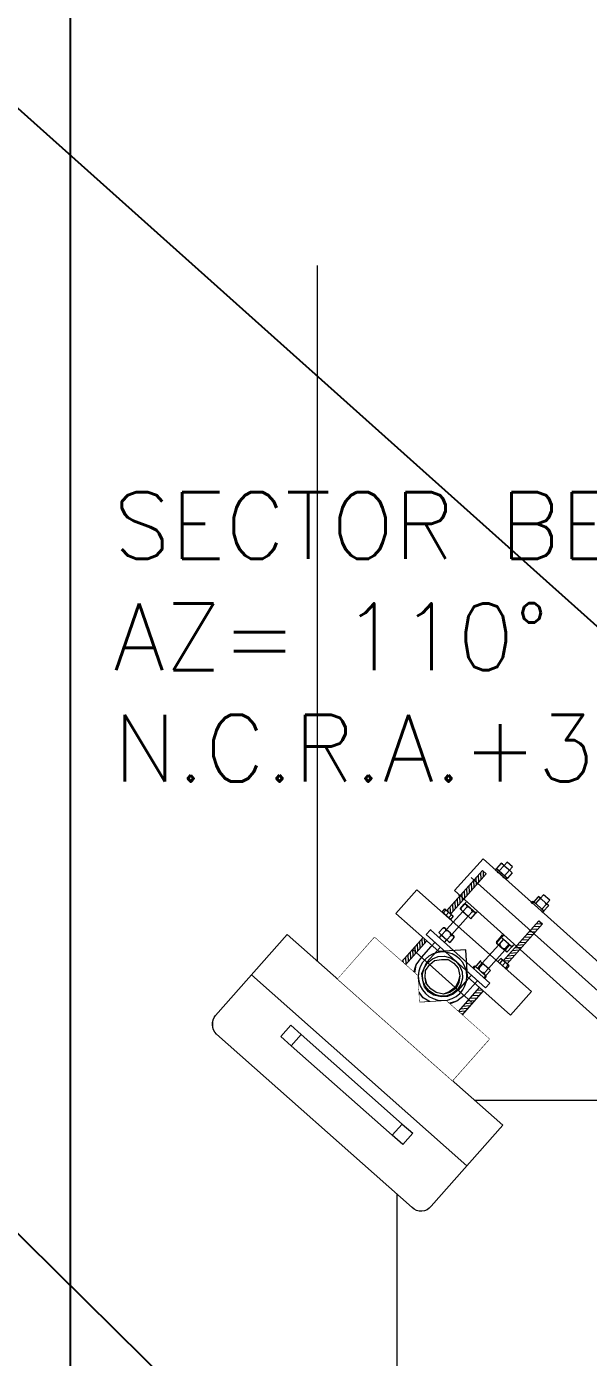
# Model space of a CAD drawing. Header units: millimetres. Extents: x 37 to 259, y 69 to 300.
# Drawn here: x 113.703 to 114.544, y 97.692 to 99.684 of the extents above; entities that cross this region are included whole.
import ezdxf
from ezdxf import colors
from ezdxf.entities.mleader import LeaderData, LeaderLine
from ezdxf.math import Vec2, Vec3

# ---------------------------------------------------------------- set-up
doc = ezdxf.new("R2010")
doc.units = ezdxf.units.MM
doc.set_wipeout_variables(frame=1)
doc.linetypes.add('DASHED2', pattern=[0.375, 0.25, -0.125])
doc.layers.get('0').update_dxf_attribs({"lineweight": 0})
doc.layers.get('Defpoints').update_dxf_attribs({"lineweight": 0})
for name, color, linetype, lineweight in [('8', 8, 'Continuous', 0), ('9', 96, 'Continuous', 0), ('FIBRA OPTICA AT&T', 5, 'Continuous', 0), ('titulos', 5, 'Continuous', 0)]:
    doc.layers.add(name, color=color, linetype=linetype, lineweight=lineweight)
doc.layers.add('AT&T_PROYECTO F.O', color=5, linetype='Continuous')
doc.styles.add('TEXTOS', font='romans.shx')
doc.dimstyles.new('Cota m', dxfattribs={"dimtxt": 0.2, "dimasz": 0.2, "dimexe": 0.1, "dimexo": 0.1, "dimgap": 0.1, "dimtad": 0, "dimzin": 0, "dimdsep": 46, "dimtxsty": 'TEXTOS', "dimcen": 0.2, "dimclrd": 256, "dimclre": 256, "dimclrt": 256, "dimazin": 0, "dimtfac": 1, "dimtix": 1, "dimtofl": 0, "dimtmove": 0, "dimatfit": 3, "dimfxl": 1, "dimtolj": 1, "dimtzin": 0, "dimlwd": -1, "dimlwe": -1, "dimarcsym": 0})
pattern_1 = [(135, (32.1043925, -60.0973595), (-0.00265165043, -0.00265165043), [])]
pattern_2 = [(45, (-32.1043925, -60.0973595), (0.00265165043, -0.00265165043), [])]

# ---------------------------------------------------------------- blocks, each defined once
blk = doc.blocks.new('A$Ca43bcb66')
blk.add_line((0, 4), (0, 4.5))
blk.add_lwpolyline([(0, 4.5), (1.5, 4.5), (1.5, 0), (0, 0), (0, 4.5)])
blk = doc.blocks.new('*D69')
at = {"layer": '8', "ltscale": 0.1, "transparency": 16777216}
for p, q in [((114.1882, 98.0766), (114.3073, 98.0766)), ((114.2573, 98.0266), (114.2573, 97.0715)), ((114.2573, 95.6414), (114.2573, 96.5965)), ((114.1915, 95.5914), (114.3073, 95.5914))]:
    blk.add_line(p, q, dxfattribs=at)
for points in [[(114.249, 98.0266), (114.2657, 98.0266), (114.2573, 98.0766)], [(114.249, 95.6414), (114.2657, 95.6414), (114.2573, 95.5914)]]:
    blk.add_solid(points, dxfattribs=at)
at = {"layer": 'Defpoints', "color": 0, "ltscale": 0.1, "transparency": 16777216}
for p in [(114.1382, 98.0766), (114.1415, 95.5914), (114.2573, 95.5914)]:
    blk.add_point(p, dxfattribs=at)
at = {"layer": '8', "ltscale": 0.1, "transparency": 16777216, "insert": (114.2573, 96.834), "char_height": 0.125, "attachment_point": 5, "rotation": 90, "style": 'TEXTOS'}
blk.add_mtext('\\A1;2.49', dxfattribs=at)
blk = doc.blocks.new('Antena RF')
at = {"layer": '8', "ltscale": 0.05}
h = blk.add_hatch(dxfattribs=at)
h.set_pattern_fill('ANSI31', color=256, scale=0.03, angle=90, style=0)
h.set_pattern_definition(pattern_1)
h.paths.add_polyline_path([(-0.0602, 0.0779), (-0.0528, 0.0779), (-0.0528, 0.1578), (-0.0602, 0.1578)])
h = blk.add_hatch(dxfattribs=at)
h.set_pattern_fill('ANSI31', color=256, scale=0.03, angle=90, style=0)
h.set_pattern_definition(pattern_2)
h.paths.add_polyline_path([(0.0602, 0.0779), (0.0528, 0.0779), (0.0528, 0.1578), (0.0602, 0.1578)])
h = blk.add_hatch(dxfattribs=at)
h.set_pattern_fill('ANSI31', color=256, scale=0.03, angle=90, style=0)
h.set_pattern_definition(pattern_1)
h.paths.add_polyline_path([(-0.0528, 0.024), (-0.0602, 0.024), (-0.0602, -0.024), (-0.0528, -0.024)])
h = blk.add_hatch(dxfattribs=at)
h.set_pattern_fill('ANSI31', color=256, scale=0.03, angle=90, style=0)
h.set_pattern_definition(pattern_2)
h.paths.add_polyline_path([(0.0528, 0.024), (0.0602, 0.024), (0.0602, -0.024), (0.0528, -0.024)])
for points in [[(-0.0528, 0.0779), (-0.0528, 0.1578), (-0.0602, 0.1578), (-0.0602, 0.0779)], [(0.0528, 0.0779), (0.0528, 0.1578), (0.0602, 0.1578), (0.0602, 0.0779)], [(-0.0602, 0.024), (-0.0602, -0.024), (-0.0528, -0.024), (-0.0528, 0.024)], [(0.0602, 0.024), (0.0602, -0.024), (0.0528, -0.024), (0.0528, 0.024)]]:
    blk.add_lwpolyline(points)
for p, q in [((-0.062, 0.0779), (-0.062, 0.0713)), ((-0.0565, 0.0713), (-0.0565, 0.0779)), ((-0.0565, 0.0713), (-0.0565, 0.0779)), ((-0.051, 0.0779), (-0.051, 0.0713)), ((0.051, 0.0779), (0.051, 0.0713)), ((0.0565, 0.0713), (0.0565, 0.0779)), ((0.0565, 0.0713), (0.0565, 0.0779)), ((0.062, 0.0779), (0.062, 0.0713))]:
    blk.add_line(p, q, dxfattribs=at)
for points in [[(-0.0286, 0.024), (-0.1147, 0.024), (-0.1147, 0.0713), (0.1147, 0.0713), (0.1147, 0.024), (0.0286, 0.024)], [(-0.0286, 0.024), (0, 0.0526), (0.0286, 0.024)], [(-0.0286, -0.024), (0, -0.0526), (0.0286, -0.024)]]:
    blk.add_lwpolyline(points, dxfattribs=at)
for points in [[(-0.0643, 0.0713), (-0.0643, 0.0779), (-0.0476, 0.0779), (-0.0476, 0.0713)], [(0.0643, 0.0713), (0.0643, 0.0779), (0.0476, 0.0779), (0.0476, 0.0713)]]:
    blk.add_lwpolyline(points, close=True, dxfattribs=at)
blk.add_circle((0, 0), 0.0364, dxfattribs=at)
at = {"ltscale": 450}
blk.add_wipeout([(-0.2155, -0.1072), (0.2155, -0.1072), (0.2155, -0.2692), (0.2124, -0.279), (0.205, -0.2863), (0.1955, -0.2892), (-0.1955, -0.2892), (-0.2063, -0.2869), (-0.2136, -0.2793), (-0.2155, -0.2691)], dxfattribs=at)
blk.add_line((-0.2155, -0.1882), (0.2155, -0.1882), dxfattribs=at)
blk.add_lwpolyline([(-0.1955, -0.2892), (0.1955, -0.2892, 0.379386), (0.2155, -0.2692), (0.2155, -0.1072), (-0.2155, -0.1072), (-0.2155, -0.2691, 0.470848)], format="xyb", close=True, dxfattribs=at)
for points in [[(-0.1015, -0.2057), (-0.1225, -0.2057), (-0.1225, -0.2282), (-0.1015, -0.2282)], [(-0.1015, -0.2057), (0.1004, -0.2057), (0.1004, -0.2282), (-0.1015, -0.2282)], [(0.1004, -0.2057), (0.1214, -0.2057), (0.1214, -0.2282), (0.1004, -0.2282)]]:
    blk.add_lwpolyline(points, close=True, dxfattribs=at)
at = {"layer": '8', "ltscale": 0.05}
blk.add_lwpolyline([(0.0286, -0.024), (0.1147, -0.024), (0.1147, -0.1072), (-0.1147, -0.1072), (-0.1147, -0.024), (-0.0286, -0.024)], dxfattribs=at)
blk.add_wipeout([(-0.1147, -0.1072), (-0.1147, -0.024), (-0.0286, -0.024), (0, -0.0526), (0.0286, -0.024), (0.1147, -0.024), (0.1147, -0.1072)])
blk = doc.blocks.new('A$C462F3C73')
at = {"linetype": 'Continuous'}
for points in [[(33.83, -57), (33.83, -56.92), (34.08, -56.92), (34.08, -57)], [(33.83, -56.92), (33.83, -57)], [(35.08, -56.92), (33.83, -56.92)], [(34.08, -57), (34.08, -57.58), (33.83, -57.58), (33.83, -57.58)], [(33.83, -57), (33.83, -57.58)], [(34.08, -56.5), (34.08, -56.92)], [(34.08, -56.5), (34.83, -56.5)], [(34.08, -57), (34.25, -56.92), (34.67, -56.92), (34.83, -57)], [(34.83, -56.5), (34.83, -56.5)], [(34.83, -56.5), (34.83, -56.92)], [(34.83, -56.5), (34.83, -56.92)], [(35.08, -57), (35.08, -57.58), (34.83, -57.58), (34.83, -56.92), (35.08, -56.92), (35.08, -57)], [(35.08, -56.92), (35.08, -57)], [(35.08, -56.92), (35.08, -56.92), (35.08, -57), (35.08, -56.92)], [(35.08, -56.92), (35.08, -56.92)], [(35.08, -57), (35.08, -57.58), (35.08, -57.58)], [(38.67, -56.92), (38.67, -57.58), (38.58, -57.58), (38.5, -57.58), (38.5, -57.58), (38.42, -57.58), (38.33, -57.58)], [(38.33, -56.92), (38.42, -56.92), (38.58, -56.92), (38.67, -56.92)], [(38.33, -56.92), (38.33, -57.58)], [(38.42, -56.92), (38.33, -56.92)], [(38.42, -56.92), (38.33, -56.92)], [(38.67, -56.92), (38.67, -57.58), (38.58, -57.58), (38.5, -57.58), (38.5, -57.58), (38.42, -57.58), (38.33, -57.58)], [(38.33, -56.92), (38.33, -56.92), (38.42, -56.92), (38.58, -56.92), (38.58, -56.92), (38.67, -56.92)], [(38.33, -56.92), (38.33, -57.58)], [(39.58, -56.92), (38.42, -56.92)], [(39.58, -56.92), (38.42, -56.92)], [(38.67, -56.92), (38.67, -56.5), (39.33, -56.5)], [(38.67, -56.92), (38.67, -56.5)], [(38.67, -56.5), (39.33, -56.5)], [(38.67, -56.92), (38.75, -56.92), (38.83, -56.92), (39.17, -56.92), (39.25, -56.92), (39.33, -56.92)], [(38.67, -56.92), (38.75, -56.92), (38.83, -56.92), (39.17, -56.92), (39.25, -56.92), (39.33, -56.92)], [(39.33, -56.92), (39.33, -56.5)], [(39.33, -56.5), (39.33, -56.5)], [(39.33, -56.92), (39.33, -56.5)], [(39.33, -56.92), (39.33, -56.5)], [(39.33, -56.92), (39.33, -56.5)], [(39.67, -56.92), (39.67, -57.58), (39.58, -57.58), (39.58, -57.58), (39.5, -57.58), (39.42, -57.58), (39.33, -57.58), (39.33, -56.92), (39.42, -56.92), (39.58, -56.92), (39.58, -56.92), (39.67, -56.92)], [(39.33, -57.58), (39.33, -56.92), (39.33, -56.92), (39.42, -56.92), (39.58, -56.92), (39.58, -56.92), (39.67, -56.92)], [(39.67, -56.92), (39.67, -57.58), (39.58, -57.58), (39.58, -57.58), (39.42, -57.58), (39.42, -57.58), (39.33, -57.58)], [(39.58, -56.92), (39.58, -56.83)], [(39.67, -56.92), (39.67, -57.58), (39.58, -57.58)], [(39.58, -56.92), (39.67, -56.92), (39.58, -56.92)], [(39.58, -56.92), (39.67, -56.92)], [(39.58, -56.92), (39.67, -56.92)], [(39.67, -56.92), (39.67, -57.58), (39.58, -57.58)], [(39.58, -56.92), (39.67, -56.92), (39.58, -56.92)], [(39.58, -56.92), (39.58, -56.92)], [(41.17, -57.75), (22.92, -57.75)], [(33.83, -57.58), (33.83, -57.83)], [(35.08, -57.83), (35.08, -57.58), (33.83, -57.58)], [(34.83, -57.58), (34.67, -57.58), (34.25, -57.58), (34.08, -57.58)], [(35.08, -57.58), (35.08, -57.58)], [(35.08, -57.58), (35.08, -57.58)], [(35.17, -57.83), (35.17, -57.58), (35.08, -57.58)], [(38.42, -57.58), (38.33, -57.58)], [(38.33, -57.58), (38.33, -57.75)], [(39.67, -57.75), (39.67, -57.58), (38.33, -57.58)], [(38.42, -57.58), (38.33, -57.58)], [(38.33, -57.58), (38.33, -57.75)], [(39.67, -57.75), (39.67, -57.58), (38.33, -57.58)], [(38.33, -57.75), (39.67, -57.75)], [(38.33, -57.75), (39.67, -57.75)], [(39.33, -57.58), (39.17, -57.58), (39.08, -57.58), (38.92, -57.58), (38.83, -57.58), (38.67, -57.58)], [(39.33, -57.58), (39.17, -57.58), (39.08, -57.58), (38.92, -57.58), (38.83, -57.58), (38.67, -57.58)], [(38.67, -57.83), (38.67, -57.75)], [(38.67, -57.83), (38.67, -57.75)], [(39.33, -57.83), (39.33, -57.75)], [(39.33, -57.83), (39.33, -57.75)], [(39.33, -57.83), (39.33, -57.75)], [(39.33, -57.83), (39.33, -57.75)], [(39.58, -57.58), (39.67, -57.58)], [(39.58, -57.58), (39.67, -57.58)], [(39.58, -57.58), (39.67, -57.58)], [(39.58, -57.58), (39.67, -57.58)], [(39.67, -57.75), (39.67, -57.58)], [(39.67, -57.75), (39.67, -57.58)], [(39.67, -57.75), (39.67, -57.75)], [(41.17, -57.75), (41.17, -61.67)], [(40.83, -59.75), (-41.92, -59.67)], [(22.92, -61.67), (41.17, -61.67)], [(33.83, -61.75), (33.83, -62), (35.17, -62)], [(33.83, -61.75), (33.83, -62), (35.08, -62)], [(33.83, -62.58), (33.83, -62), (34.17, -62), (34.17, -62.58), (34.08, -62.58), (34, -62.67), (33.92, -62.67), (33.83, -62.58), (33.83, -62.58)], [(33.92, -62), (33.83, -62)], [(33.83, -62.58), (33.83, -62), (34.08, -62), (34.08, -62.58), (34, -62.67), (33.83, -62.67), (33.83, -62.58), (33.83, -62.58)], [(33.83, -62), (33.83, -62)], [(34.08, -62), (34.83, -62)], [(34.17, -62), (34.83, -62)], [(34.83, -62.58), (34.83, -62), (35.08, -62)], [(34.83, -62.58), (34.83, -62), (35.08, -62)], [(35.17, -61.75), (35.17, -62), (35.08, -62)], [(35.08, -62), (35.08, -61.75)], [(35.08, -62), (35.17, -62)], [(35.17, -62), (35.17, -62.58), (35.08, -62.67)], [(35.08, -62), (35.17, -62)], [(35.08, -62.58), (35.08, -62)], [(35.08, -62), (35.08, -62)], [(35.08, -62), (35.08, -62)], [(35.08, -62), (35.08, -62.58), (35.08, -62.67)], [(35.08, -62), (35.08, -62)], [(35.08, -62.58), (35.08, -62)], [(35.08, -62), (35.08, -62)], [(35.17, -61.75), (35.17, -62)], [(35.17, -62), (35.17, -61.75)], [(38.33, -61.75), (38.33, -61.92), (39.67, -61.92)], [(38.33, -61.75), (38.33, -61.92), (39.67, -61.92)], [(38.33, -62.58), (38.33, -62), (38.42, -61.92), (38.58, -61.92), (38.67, -62), (38.67, -62.58), (38.33, -62.58)], [(38.42, -61.92), (38.33, -62)], [(38.33, -62.58), (38.33, -62), (38.33, -62), (38.42, -61.92), (38.58, -61.92), (38.58, -62), (38.67, -62), (38.67, -62.58), (38.33, -62.58)], [(38.42, -61.92), (38.33, -62)], [(38.67, -62), (38.75, -62), (38.83, -61.92), (39.17, -61.92), (39.25, -62), (39.33, -62)], [(38.67, -62), (38.75, -62), (38.83, -61.92), (39.17, -61.92), (39.25, -62), (39.33, -62)], [(39.33, -62.58), (39.33, -62), (39.42, -61.92), (39.58, -61.92), (39.58, -62), (39.67, -62)], [(39.33, -62.58), (39.33, -62), (39.33, -62), (39.42, -61.92), (39.58, -61.92), (39.58, -62), (39.67, -62)], [(39.58, -61.92), (39.67, -62)], [(39.58, -61.92), (39.67, -62)], [(39.58, -61.92), (39.67, -62)], [(39.58, -61.92), (39.67, -62)], [(39.58, -61.92), (39.67, -62)], [(39.58, -61.92), (39.67, -62)], [(39.67, -62), (39.67, -62.58), (39.58, -62.58)], [(39.67, -62), (39.67, -62.58), (39.58, -62.58)], [(39.67, -61.75), (39.67, -61.92)], [(39.67, -61.92), (39.67, -61.75)], [(39.67, -61.75), (39.67, -61.92)], [(39.67, -62.58), (39.67, -62)], [(39.67, -62.58), (39.67, -62)], [(40.58, -61.75), (40.58, -61.67)], [(33.92, -62.67), (33.83, -62.58)], [(33.83, -62.67), (33.83, -62.58)], [(33.83, -62.67), (35.08, -62.67)], [(33.92, -62.67), (35.08, -62.67)], [(34.83, -62.58), (34.67, -62.58), (34.67, -62.67), (34.25, -62.67), (34.25, -62.58), (34.08, -62.58)], [(34.08, -62.67), (34.08, -64.92)], [(34.08, -62.67), (34.08, -64.92)], [(34.83, -62.58), (34.67, -62.58), (34.67, -62.67), (34.33, -62.67), (34.25, -62.58), (34.17, -62.58)], [(35.08, -62.58), (35.08, -62.67), (34.83, -62.67), (34.83, -62.58), (34.83, -62.58)], [(35.08, -62.58), (35.08, -62.67), (34.83, -62.67), (34.83, -62.58)], [(34.83, -62.67), (34.83, -64.92)], [(34.83, -62.67), (34.83, -64.92)], [(34.83, -62.67), (34.83, -64.92)], [(34.83, -62.67), (34.83, -64.92)], [(35.17, -62.58), (35.08, -62.58), (35.08, -62.67)], [(35.08, -62.67), (35.08, -62.58)], [(35.08, -62.67), (35.08, -62.58)], [(35.08, -62.58), (35.08, -62.67)], [(35.08, -62.67), (35.08, -62.58)], [(35.08, -62.67), (35.08, -62.58)], [(38.42, -62.58), (38.33, -62.58)], [(38.42, -62.58), (38.33, -62.58)], [(38.42, -62.58), (39.58, -62.58)], [(38.42, -62.58), (39.58, -62.58)], [(39.33, -62.58), (38.67, -62.58)], [(38.67, -64.83), (38.67, -62.58)], [(38.67, -64.83), (38.67, -62.58)], [(39.33, -62.58), (38.67, -62.58)], [(39.33, -64.83), (39.33, -62.58)], [(39.67, -62.58), (39.33, -62.58)], [(39.33, -64.83), (39.33, -62.58)], [(39.33, -64.83), (39.33, -62.58)], [(39.33, -64.83), (39.33, -62.58)], [(39.67, -62.58), (39.33, -62.58)], [(39.58, -62.58), (39.58, -62.5)], [(39.67, -62.58), (39.58, -62.58)], [(39.58, -62.58), (39.67, -62.58)], [(39.67, -62.58), (39.58, -62.58)], [(39.58, -62.58), (39.58, -62.58)], [(39.58, -62.58), (39.67, -62.58)], [(40.42, -66.42), (40.42, -65.83), (33.08, -65.83), (33.08, -66.42), (40.42, -66.42)], [(40.42, -66.42), (40.42, -65.83), (33.08, -65.83), (33.08, -66.42), (40.42, -66.42)], [(33.75, -65.58), (33.75, -65.83)], [(35.08, -65.83), (35.08, -65.58), (33.75, -65.58)], [(34.08, -64.92), (34.08, -65.5), (34, -65.58), (33.83, -65.58), (33.83, -65.5), (33.83, -65.5)], [(33.83, -64.92), (34.08, -64.92)], [(33.83, -64.92), (33.83, -65.5)], [(33.83, -64.92), (33.83, -64.92)], [(35.08, -64.92), (33.83, -64.92)], [(34.08, -64.92), (34.08, -65.5), (34, -65.5), (34, -65.58), (33.83, -65.58), (33.83, -65.5)], [(33.83, -64.92), (34.08, -64.92)], [(33.83, -64.92), (33.83, -65.5)], [(33.83, -64.92), (33.83, -64.92)], [(35.08, -64.92), (33.83, -64.92)], [(33.83, -65.58), (33.83, -65.5)], [(33.83, -65.58), (33.83, -65.5)], [(33.83, -65.58), (33.83, -65.83)], [(35.08, -65.83), (35.08, -65.58), (33.83, -65.58)], [(34.08, -64.92), (34.83, -64.92)], [(34.08, -64.92), (34.75, -64.92)], [(34.83, -65.5), (34.67, -65.5), (34.67, -65.58), (34.25, -65.58), (34.25, -65.5), (34.08, -65.5)], [(34.75, -65.5), (34.67, -65.5), (34.67, -65.58), (34.25, -65.58), (34.25, -65.5), (34.08, -65.5)], [(35.08, -64.92), (35.08, -65.5), (35.08, -65.5), (35.08, -65.58), (34.83, -65.58), (34.83, -65.5), (34.75, -65.5), (34.75, -64.92), (35.08, -64.92)], [(35.08, -64.92), (35.08, -65.5), (35.08, -65.58), (34.83, -65.58), (34.83, -65.5), (34.83, -64.92), (35.08, -64.92)], [(35.08, -64.92), (35.08, -64.83)], [(35.08, -64.92), (35.08, -64.83)], [(35.08, -64.92), (35.08, -65.5), (35.08, -65.58)], [(35.08, -64.92), (35.08, -64.92), (35.08, -64.92)], [(35.08, -64.92), (35.08, -64.92)], [(35.08, -64.92), (35.08, -65.5), (35.08, -65.58)], [(35.08, -64.92), (35.08, -64.92), (35.08, -64.92)], [(35.08, -64.92), (35.08, -64.92)], [(35.08, -65.58), (35.08, -65.5)], [(35.08, -65.58), (35.08, -65.5)], [(35.08, -65.58), (35.08, -65.5)], [(35.08, -65.58), (35.08, -65.5)], [(35.17, -65.83), (35.17, -65.58), (35.08, -65.58)], [(35.08, -65.83), (35.08, -65.58)], [(38.33, -64.92), (38.33, -64.92), (38.42, -64.83), (38.58, -64.83), (38.58, -64.92), (38.67, -64.92)], [(38.42, -64.83), (38.33, -64.92)], [(38.33, -64.92), (38.33, -64.92), (38.42, -64.83), (38.5, -64.83), (38.58, -64.92), (38.67, -64.92)], [(38.42, -64.83), (38.33, -64.92)], [(38.67, -64.92), (38.67, -65.5), (38.33, -65.5)], [(38.33, -64.92), (38.33, -65.5)], [(38.67, -64.92), (38.67, -65.5), (38.33, -65.5)], [(38.33, -64.92), (38.33, -65.5)], [(38.42, -65.5), (38.33, -65.5)], [(38.42, -65.5), (38.33, -65.5)], [(39.58, -64.83), (38.42, -64.83)], [(39.58, -64.83), (38.42, -64.83)], [(39.58, -65.5), (38.42, -65.5)], [(39.58, -65.5), (38.42, -65.5)], [(38.67, -64.92), (38.75, -64.92), (38.83, -64.83), (39.17, -64.83), (39.25, -64.92), (39.33, -64.92)], [(38.67, -64.92), (38.75, -64.92), (38.83, -64.83), (39.17, -64.83), (39.25, -64.92), (39.33, -64.92)], [(39.33, -65.5), (38.67, -65.5)], [(38.67, -65.83), (38.67, -65.5)], [(38.67, -65.83), (38.67, -65.5)], [(39.33, -65.5), (38.67, -65.5)], [(39.67, -64.92), (39.67, -65.5), (39.33, -65.5), (39.33, -64.92), (39.33, -64.92), (39.42, -64.83), (39.58, -64.83), (39.58, -64.92), (39.67, -64.92)], [(39.67, -64.92), (39.67, -65.5), (39.33, -65.5), (39.33, -64.92), (39.33, -64.92), (39.42, -64.83), (39.58, -64.83), (39.58, -64.92), (39.67, -64.92)], [(39.33, -65.83), (39.33, -65.5)], [(39.33, -65.83), (39.33, -65.5)], [(39.33, -65.83), (39.33, -65.5)], [(39.33, -65.83), (39.33, -65.5)], [(39.58, -64.83), (39.67, -64.92), (39.58, -64.83)], [(39.58, -64.83), (39.58, -64.83)], [(39.58, -64.83), (39.67, -64.92)], [(39.58, -64.83), (39.58, -64.92), (39.67, -64.92), (39.58, -64.83)], [(39.58, -64.83), (39.58, -64.83)], [(39.58, -64.83), (39.67, -64.92)], [(39.67, -64.92), (39.67, -65.5), (39.58, -65.5)], [(39.67, -64.92), (39.67, -65.5), (39.58, -65.5)], [(39.58, -65.5), (39.67, -65.5)], [(39.58, -65.5), (39.58, -65.5)], [(39.58, -65.5), (39.67, -65.5)], [(39.58, -65.5), (39.67, -65.5)], [(39.58, -65.5), (39.58, -65.5)], [(39.58, -65.5), (39.67, -65.5)], [(40.42, -65.83), (40.42, -65.75)], [(40.42, -65.83), (40.42, -66.42)], [(40.42, -66.42), (40.42, -65.83)], [(34.08, -66.42), (34.08, -67)], [(34.08, -66.42), (34.08, -67)], [(34.08, -67), (34.08, -68.25)], [(34.08, -67), (34.08, -68.25)], [(34.83, -66.42), (34.83, -67)], [(34.83, -66.42), (34.83, -67)], [(34.83, -66.42), (34.83, -67)], [(38.58, -68.25), (38.5, -67.67), (38.25, -67.17), (37.83, -66.75), (37.33, -66.5), (36.75, -66.42), (36.17, -66.5), (35.67, -66.75), (35.25, -67.17), (35, -67.67), (34.83, -68.25), (35, -68.83), (35.25, -69.33), (35.67, -69.75), (36.17, -70), (36.75, -70.08), (37.33, -70), (37.83, -69.75), (38.25, -69.33), (38.5, -68.83), (38.58, -68.25)], [(34.83, -66.42), (34.83, -67)], [(34.83, -67), (34.83, -68.25)], [(34.83, -67), (34.83, -68.25)], [(34.83, -67), (34.83, -68.25)], [(34.83, -67), (34.83, -68.25)], [(38.58, -68.25), (38.5, -67.67), (38.25, -67.17), (37.83, -66.75), (37.33, -66.5), (36.75, -66.42), (36.17, -66.5), (35.67, -66.75), (35.25, -67.17), (35, -67.67), (34.92, -68.25), (35, -68.83), (35.25, -69.33), (35.67, -69.75), (36.17, -70), (36.75, -70.08), (37.33, -70), (37.83, -69.75), (38.25, -69.33), (38.5, -68.83), (38.58, -68.25)], [(38.33, -68.25), (38.25, -67.67), (37.83, -67.17), (37.33, -66.75), (36.75, -66.67), (36.17, -66.75), (35.58, -67.17), (35.25, -67.67), (35.08, -68.25), (35.25, -68.92), (35.58, -69.42), (36.17, -69.75), (36.75, -69.83), (37.33, -69.75), (37.83, -69.42), (38.25, -68.92), (38.33, -68.25)], [(38.33, -68.25), (38.25, -67.67), (37.83, -67.17), (37.42, -66.75), (36.75, -66.67), (36.17, -66.75), (35.58, -67.17), (35.33, -67.67), (35.17, -68.25), (35.33, -68.92), (35.58, -69.42), (36.17, -69.75), (36.75, -69.83), (37.42, -69.75), (37.83, -69.42), (38.25, -68.92), (38.33, -68.25)], [(38.67, -66.92), (38.67, -66.42)], [(38.67, -66.92), (38.67, -66.42)], [(38.67, -68.25), (38.67, -66.92)], [(38.67, -68.25), (38.67, -66.92)], [(39.33, -66.92), (39.33, -66.42)], [(39.33, -66.92), (39.33, -66.42)], [(39.33, -66.92), (39.33, -66.42)], [(39.33, -66.92), (39.33, -66.42)], [(39.33, -68.25), (39.33, -66.92)], [(39.33, -68.25), (39.33, -66.92)], [(39.33, -68.25), (39.33, -66.92)], [(39.33, -68.25), (39.33, -66.92)], [(33.17, -68.25), (40.42, -68.25)], [(34.08, -68.25), (34.25, -69.08), (34.67, -69.75), (35.17, -70.42), (35.92, -70.75), (36.75, -70.92), (37.58, -70.75), (38.33, -70.42), (38.92, -69.75), (39.25, -69.08), (39.33, -68.25)], [(34.08, -68.25), (34.25, -69.08), (34.58, -69.75), (35.17, -70.42), (35.92, -70.75), (36.75, -70.92), (37.5, -70.75), (38.33, -70.42), (38.83, -69.75), (39.25, -69.08), (39.33, -68.25)], [(34.83, -68.25), (34.92, -68.83), (35.25, -69.33), (35.67, -69.75), (36.17, -70.08), (36.75, -70.17)], [(34.83, -68.25), (34.92, -68.83), (35.17, -69.33), (35.58, -69.75), (36.17, -70.08), (36.75, -70.17), (37.33, -70.08), (37.83, -69.75), (38.33, -69.33), (38.5, -68.83), (38.67, -68.25)], [(34.83, -68.25), (34.92, -68.83), (35.17, -69.33), (35.58, -69.75), (36.17, -70.08), (36.75, -70.17), (37.33, -70.08), (37.83, -69.75), (38.33, -69.33), (38.5, -68.83), (38.67, -68.25)], [(34.83, -68.25), (34.92, -68.83), (35.17, -69.33), (35.58, -69.75), (36.17, -70.08), (36.75, -70.17)], [(36.75, -70.92), (37.58, -70.75), (38.33, -70.42), (38.92, -69.83), (39.25, -69.08), (39.33, -68.25)]]:
    blk.add_lwpolyline(points, dxfattribs=at)
at = {"extrusion": (8.92565e-05, -0.000155498, 1), "xscale": 61.31944444444299, "yscale": 61.31944444444299, "zscale": 61.31944444444299, "rotation": 359.6375348272501}
blk.add_blockref('Antena RF', (36.74, -68.25, 0.01), dxfattribs=at)

msp = doc.modelspace()

# ---------------------------------------------------------------- linework, layer by layer
at = {"layer": '8', "linetype": 'DASHED2', "ltscale": 10}
msp.add_lwpolyline([(114.1382, 98.0766), (119.1382, 98.0766), (119.1513, 103.0766), (114.1382, 103.0766)], close=True, dxfattribs=at)

# ---------------------------------------------------------------- block references
at = {"layer": 'AT&T_PROYECTO F.O', "rotation": 180}
msp.add_blockref('A$Ca43bcb66', (113.7683, 102.0683), dxfattribs=at)

# ---------------------------------------------------------------- texts
at = {"layer": 'titulos', "extrusion": (8.47168e-08, 2.05457e-08, 1), "insert": (113.8332, 98.5539, 0), "char_height": 0.1, "attachment_point": 7, "text_direction": (1, 0, 0), "style": 'TEXTOS'}
msp.add_mtext('SECTOR BETA\\PAZ= 110°\\PN.C.R.A.+36.00m.', dxfattribs=at)

# ---------------------------------------------------------------- dimensions: what is measured, and where the dimension line sits
at = {"layer": '8', "ltscale": 0.1}
dim = msp.add_linear_dim(base=(114.2573, 95.5914), p1=(114.1382, 98.0766), p2=(114.1415, 95.5914), angle=90, dimstyle='Cota m', override={"dimscale": 0.5, "dimtxt": 0.25, "dimasz": 0.1}, dxfattribs=at)
dim.commit()
dim.dimension.update_dxf_attribs({"geometry": '*D69', "text_midpoint": (114.2573, 96.834)})

# ---------------------------------------------------------------- next in the draw order: leaders
at = {"ltscale": 0.1}
ml = msp.add_multileader_mtext('Standard', dxfattribs=at)
ml.set_content('TUBO SUBTERRANEO \\PDE PVC DE %%C1"\\PPARA CONTROLADOR\\P DE LUCES ATC', color=256, style='TEXTOS')
ml.set_leader_properties()
ml.build(insert=Vec2(0, 0))
ml.multileader.update_dxf_attribs({"dogleg_length": 0.2, "arrow_head_size": 0.1})
ctx = ml.context
ctx.base_point, ctx.char_height, ctx.arrow_head_size, ctx.landing_gap_size, ctx.plane_origin = Vec3(109.447, 101.6971), 0.1, 0.1, 0.05, Vec3(115.0197, 98.909)
ctx.text_align_type = 2
notes = []
notes.append((ctx, [(0, (1, 1, 0), (111.3053, 101.6971), (-1, 0), 0.2392, [(0, [(115.4205, 98.0127)], 0, [])])]))
ctx.mtext.insert, ctx.mtext.width, ctx.mtext.alignment, ctx.mtext.line_spacing_factor, ctx.mtext.flow_direction = Vec3(111.016, 101.7471), 3.197435, 3, 0.9, 5
at = {"layer": '9'}
ml = msp.add_multileader_mtext('Standard', dxfattribs=at)
ml.set_content('REGISTRO DE FIBRA ÓPTICA ATC 60X40X70CM \\P(MEDIDA INTERIOR)', color=256, style='TEXTOS')
ml.set_leader_properties()
ml.build(insert=Vec2(0, 0))
ml.multileader.update_dxf_attribs({"dogleg_length": 0.1, "arrow_head_size": 0.1})
ctx = ml.context
ctx.base_point, ctx.char_height, ctx.arrow_head_size, ctx.landing_gap_size, ctx.plane_origin = Vec3(108.6515, 100.4076), 0.1, 0.1, 0.05, Vec3(122.3809, 93.8115)
ctx.text_align_type = 2
notes.append((ctx, [(1, (1, 1, 0), (111.1266, 100.4076), (-1, 0), 0.2942, [(0, [(115.2654, 96.3219)], 0, [])])]))
ctx.mtext.insert, ctx.mtext.width, ctx.mtext.defined_height, ctx.mtext.alignment, ctx.mtext.line_spacing_factor, ctx.mtext.flow_direction = Vec3(110.7825, 100.4743), 2.301654, 0.537, 3, 0.9, 5
for ctx, leaders in notes:
    for number, flags, end, landing, length, lines in leaders:
        leader = LeaderData()
        leader.index, (leader.has_last_leader_line, leader.has_dogleg_vector, leader.attachment_direction) = number, flags
        leader.last_leader_point, leader.dogleg_vector, leader.dogleg_length = Vec3(end), Vec3(landing), length
        for number, points, colour, breaks in lines:
            line = LeaderLine()
            line.index, line.vertices, line.color, line.breaks = number, Vec3.list(points), colors.encode_raw_color(colour), breaks
            leader.lines.append(line)
        ctx.leaders.append(leader)

# ---------------------------------------------------------------- next in the draw order: block references
at = {"layer": 'FIBRA OPTICA AT&T', "extrusion": (0.000170281, 5.61313e-05, 1), "xscale": -0.01630804077010243, "yscale": 0.0163080407701025, "zscale": 0.01630804077010234, "rotation": 318.1002021875503}
msp.add_blockref('A$C462F3C73', (115.515, 98.6907, 0.0252), dxfattribs=at)

doc.saveas('drawing.dxf')
